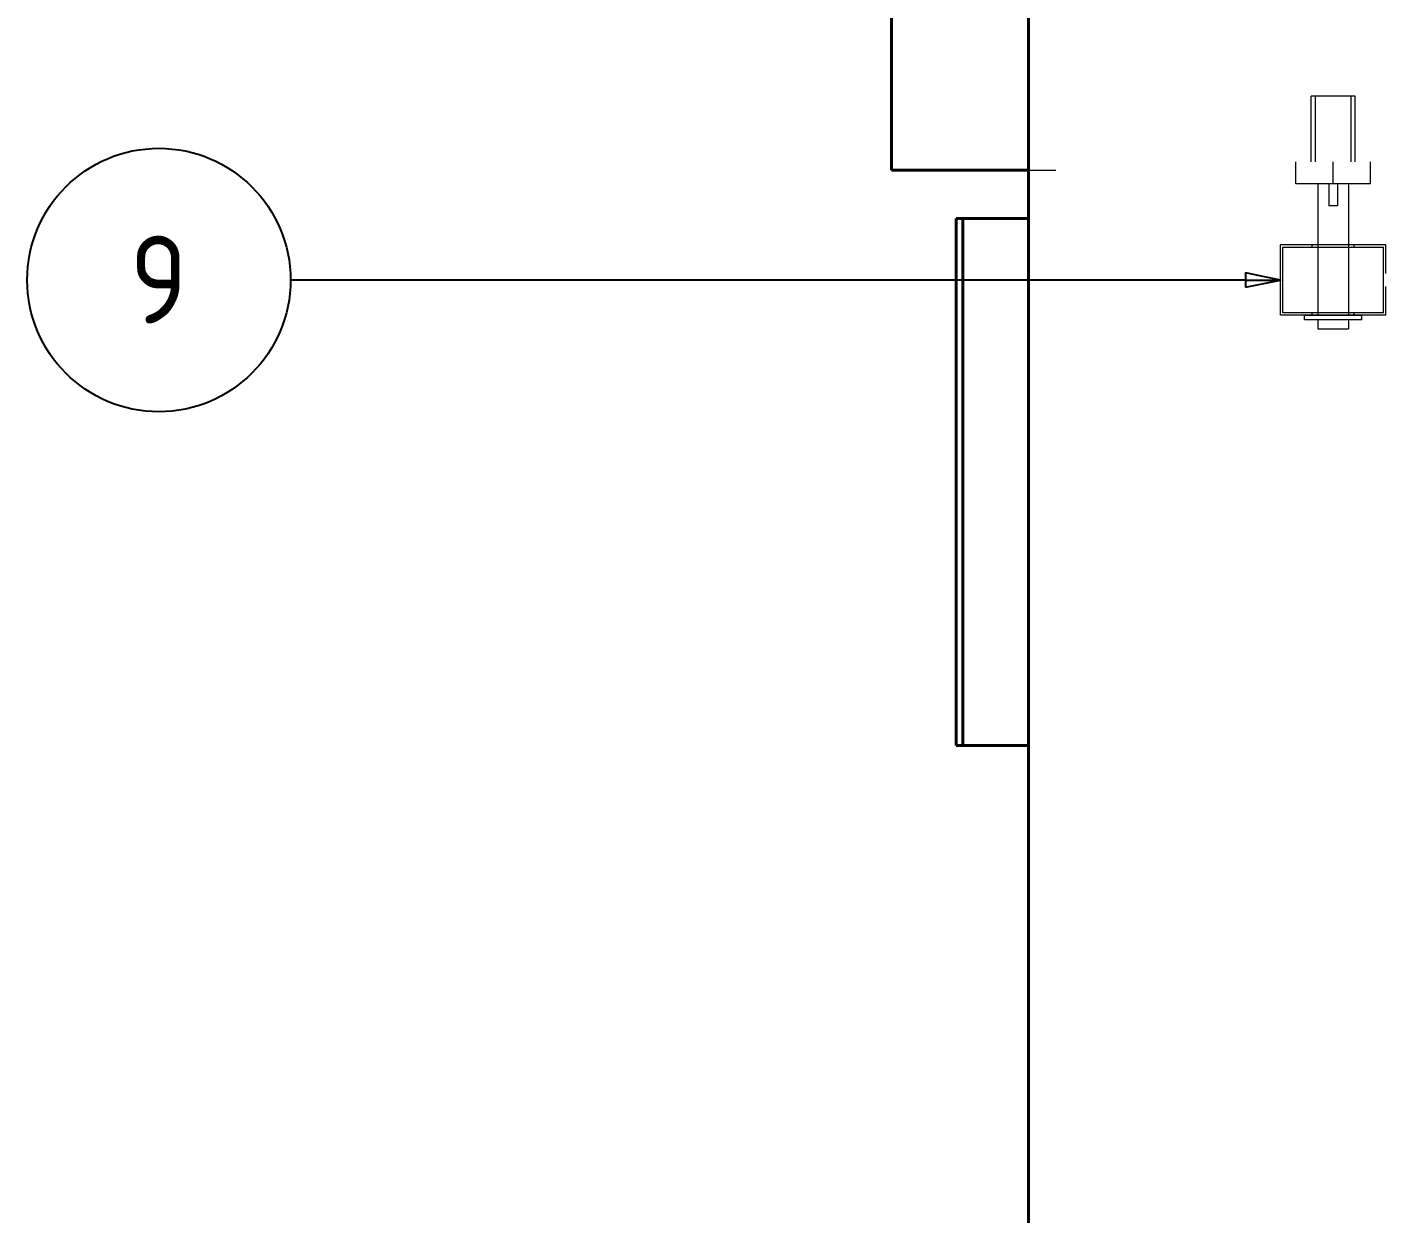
# Model space of a CAD drawing. Header units: millimetres. Extents: x 0 to 3364, y 0 to 2376.
# Drawn here: x 1774.7 to 2084.3, y 733 to 1003.3 of the extents above; entities that cross this region are included whole.
import ezdxf

# ---------------------------------------------------------------- set-up
doc = ezdxf.new("R2010")
doc.units = ezdxf.units.MM
doc.header["$LTSCALE"] = 4
for name, color, linetype, lineweight, true_color in [('가려진 것(ISO)', 2, 'Continuous', 18, 0xffff00), ('가시적인 것(ISO)', 3, 'Continuous', 40, 0x00ff00), ('기호(ISO)', 5, 'Continuous', 25, 0x0000ff)]:
    doc.layers.add(name, color=color, linetype=linetype, lineweight=lineweight, true_color=true_color)
doc.styles.add('부품번호텍스트_PSTEK_POSCO', font='isocp.shx')

# ---------------------------------------------------------------- blocks, each defined once
blk = doc.blocks.new('품번기호14')
at = {"layer": '기호(ISO)', "color": 7}
for p, q in [((515.068, 236.425), (513.068, 236.825)), ((513.068, 236.825), (513.068, 236.025)), ((513.068, 236.425), (458.682, 236.425)), ((513.068, 236.425), (515.068, 236.425)), ((513.068, 236.025), (515.068, 236.425))]:
    blk.add_line(p, q, dxfattribs=at)
at = {"layer": '기호(ISO)', "color": 7, "flags": 128}
blk.add_lwpolyline([(513.068, 236.025), (515.068, 236.425), (513.068, 236.825), (513.068, 236.025)], dxfattribs=at)
at = {"layer": '기호(ISO)'}
blk.add_circle((451.182, 236.425), 7.5, dxfattribs=at)
at = {"layer": '기호(ISO)', "color": 7}
blk.add_solid([(513.068, 236.025), (515.068, 236.425), (513.068, 236.825), (513.068, 236.025)], dxfattribs=at)
at = {"layer": '기호(ISO)', "color": 7, "insert": (451.182, 236.449), "char_height": 5, "attachment_point": 5, "style": '부품번호텍스트_PSTEK_POSCO'}
blk.add_mtext('9', dxfattribs=at)

msp = doc.modelspace()

# ---------------------------------------------------------------- linework, layer by layer
at = {"layer": '가려진 것(ISO)'}
for p, q in [((2077.2715, 987.5988), (2067.2715, 987.5988)), ((2067.2715, 972.5988), (2067.2715, 987.5988)), ((2068.1685, 987.5988), (2068.1685, 972.5988)), ((2076.3745, 972.5988), (2076.3745, 987.5988)), ((2077.2715, 972.5988), (2077.2715, 987.5988)), ((2063.7715, 967.5988), (2063.7715, 972.5988)), ((2072.2715, 967.5988), (2072.2715, 972.5988)), ((2080.7715, 967.5988), (2080.7715, 972.5988)), ((2002.8715, 970.6988), (2009.1215, 970.6988)), ((2072.2715, 967.5988), (2063.7715, 967.5988)), ((2068.7715, 967.5988), (2068.7715, 937.5988)), ((2071.2715, 967.5988), (2071.2715, 962.5988)), ((2080.7715, 967.5988), (2072.2715, 967.5988)), ((2073.2715, 967.5988), (2073.2715, 962.5988)), ((2075.7715, 967.5988), (2075.7715, 937.5988)), ((2073.2715, 962.5988), (2071.2715, 962.5988)), ((2084.2715, 953.6988), (2060.2715, 953.6988)), ((2060.2715, 937.6988), (2060.2715, 953.6988)), ((2067.5215, 953.1988), (2067.5215, 953.6988)), ((2077.0215, 953.1988), (2077.0215, 953.6988)), ((2084.2715, 947.1988), (2084.2715, 953.6988)), ((2060.7715, 953.1988), (2083.7715, 953.1988)), ((2060.7715, 938.1988), (2060.7715, 953.1988)), ((2083.7715, 938.1988), (2083.7715, 953.1988)), ((2084.2715, 937.6988), (2084.2715, 944.1988)), ((2083.7715, 938.1988), (2060.7715, 938.1988)), ((2067.5215, 937.6988), (2067.5215, 938.1988)), ((2077.0215, 937.6988), (2077.0215, 938.1988)), ((2084.2715, 937.6988), (2060.2715, 937.6988)), ((2078.7715, 937.5988), (2065.7715, 937.5988)), ((2065.7715, 936.5988), (2065.7715, 937.5988)), ((2078.7715, 936.5988), (2065.7715, 936.5988)), ((2068.7715, 936.5988), (2068.7715, 934.5988)), ((2075.7715, 936.5988), (2075.7715, 934.5988)), ((2078.7715, 936.5988), (2078.7715, 937.5988)), ((2068.7715, 934.5988), (2075.7715, 934.5988))]:
    msp.add_line(p, q, dxfattribs=at)
at = {"layer": '가시적인 것(ISO)'}
for p, q in [((1971.6215, 1018.6988), (1971.6215, 970.6988)), ((2002.8715, 370.1988), (2002.8715, 1009.6988)), ((1971.6215, 970.6988), (2002.8715, 970.6988)), ((1986.3715, 959.6988), (1986.3715, 839.6988)), ((1986.3715, 959.6988), (1987.8715, 959.6988)), ((2002.8715, 959.6988), (1987.8715, 959.6988)), ((1987.8715, 839.6988), (1987.8715, 959.6988)), ((1986.3615, 949.6988), (1986.3615, 954.6988)), ((1986.3715, 954.6988), (1986.3615, 954.6988)), ((1986.3615, 849.6988), (1986.3615, 949.6988)), ((1986.3715, 949.6988), (1986.3615, 949.6988)), ((1986.3615, 844.6988), (1986.3615, 849.6988)), ((1986.3715, 849.6988), (1986.3615, 849.6988)), ((1986.3715, 844.6988), (1986.3615, 844.6988)), ((1986.3715, 839.6988), (1987.8715, 839.6988)), ((2002.8715, 839.6988), (1987.8715, 839.6988))]:
    msp.add_line(p, q, dxfattribs=at)

# ---------------------------------------------------------------- block references
at = {"layer": '기호(ISO)', "xscale": 4, "yscale": 4, "zscale": 4}
msp.add_blockref('품번기호14', (0, 0), dxfattribs=at)

doc.saveas('drawing.dxf')
